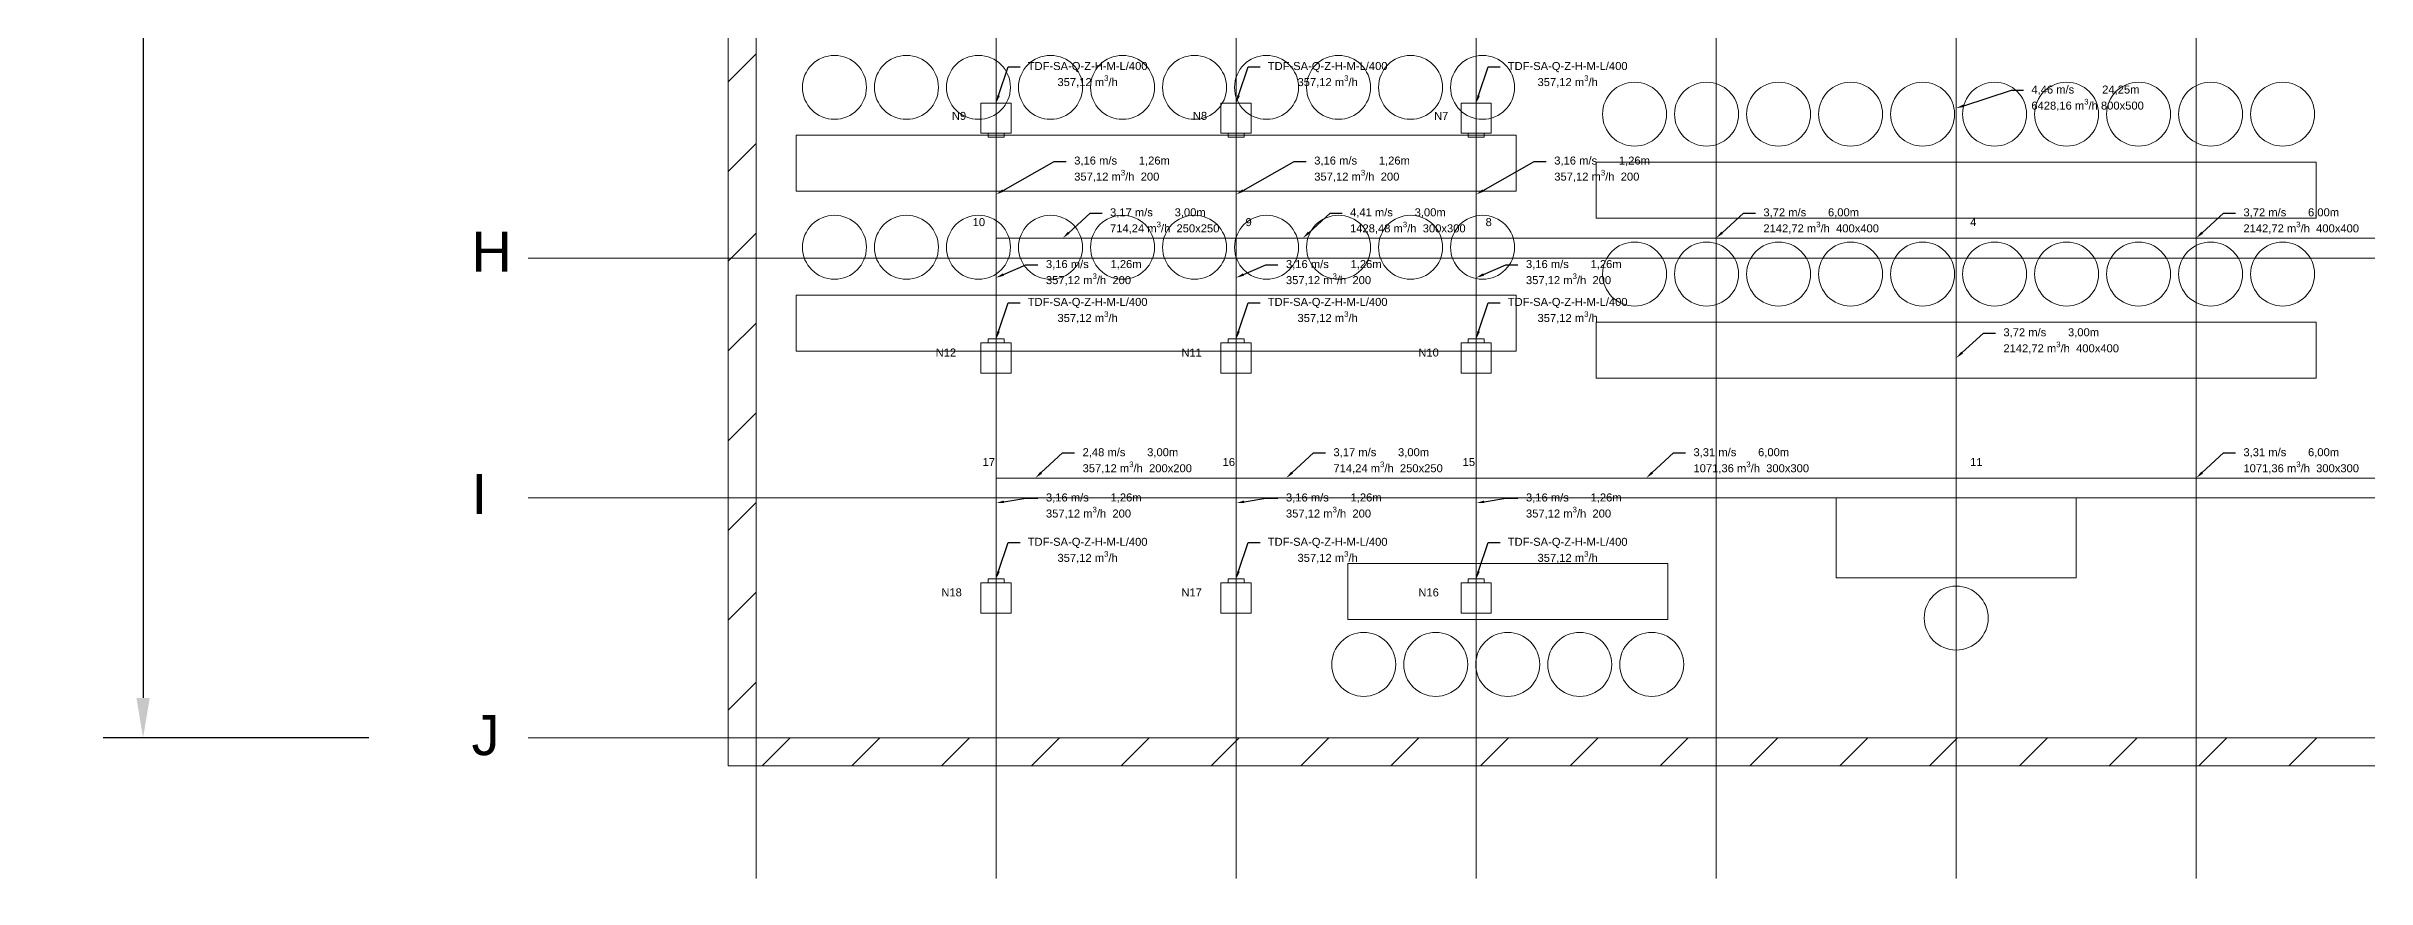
# Model space of a CAD drawing. Header units: millimetres. Extents: x 59762 to 60194, y -87842 to -87548.
# Drawn here: x 59874.69 to 59903.69, y -87729.94 to -87719.53 of the extents above; entities that cross this region are included whole.
import ezdxf
from ezdxf import colors
from ezdxf.entities.mleader import LeaderData, LeaderLine
from ezdxf.math import Vec2, Vec3

# ---------------------------------------------------------------- set-up
doc = ezdxf.new("R2010")
doc.units = ezdxf.units.MM
doc.linetypes.add('JIS_02_1.2', pattern=[2.5, 1.25, -1.25])
for name, color, linetype, lineweight in [('instalacja nawiewna', 150, 'Continuous', 20), ('Nawiew opis', 150, 'Continuous', 20), ('opisy', 7, 'Continuous', 13), ('wymiary', 7, 'Continuous', 13)]:
    doc.layers.add(name, color=color, linetype=linetype, lineweight=lineweight)
for name, color, linetype, lineweight, transparency in [('osie', 7, 'JIS_02_1.2', 5, 0.7), ('podkład', 7, 'Continuous', 13, 0.7), ('stanowiska', 7, 'Continuous', 15, 0.7)]:
    doc.layers.add(name, color=color, linetype=linetype, lineweight=lineweight, transparency=transparency)
doc.styles.get("Standard").update_dxf_attribs({"font": 'arial.ttf', "height": 0.02})
doc.styles.add('styl1', font='arial.ttf', dxfattribs={"height": 0.08})
doc.dimstyles.new('wentylacja', dxfattribs={"dimscale": 0, "dimtxt": 0.5, "dimasz": 0.5, "dimexe": 0.5, "dimexo": 0.2, "dimtad": 1, "dimlfac": 100, "dimtxsty": 'styl1', "dimcen": 2.5, "dimadec": 0, "dimazin": 0, "dimtfac": 1, "dimtmove": 0, "dimatfit": 3, "dimfxl": 1, "dimarcsym": 0})

# ---------------------------------------------------------------- blocks, each defined once
blk = doc.blocks.new('*D10')
at = {"layer": 'Defpoints', "color": 0, "transparency": 16777216}
for p in [(59880.707, -87707.177), (59875.895, -87728.177), (59880.707, -87728.177)]:
    blk.add_point(p, dxfattribs=at)
at = {"layer": 'wymiary', "color": 0, "lineweight": -2, "transparency": 16777216}
for p, q in [((59878.717, -87707.177), (59875.395, -87707.177)), ((59875.895, -87707.677), (59875.895, -87727.677)), ((59878.717, -87728.177), (59875.395, -87728.177))]:
    blk.add_line(p, q, dxfattribs=at)
at = {"layer": 'wymiary', "color": 0, "transparency": 16777216}
for points in [[(59875.812, -87707.677), (59875.978, -87707.677), (59875.895, -87707.177)], [(59875.812, -87727.677), (59875.978, -87727.677), (59875.895, -87728.177)]]:
    blk.add_solid(points, dxfattribs=at)
at = {"layer": 'wymiary', "color": 0, "transparency": 16777216, "insert": (59875.015, -87717.677), "char_height": 0.5, "attachment_point": 5, "rotation": 90, "style": 'styl1'}
blk.add_mtext('2100', dxfattribs=at)

msp = doc.modelspace()

# ---------------------------------------------------------------- hatches: boundary and pattern name
at = {"layer": 'podkład'}
h = msp.add_hatch(dxfattribs=at)
h.set_pattern_fill('ANSI31', color=256, scale=0.25)
h.set_pattern_definition([(45, (56926.0629, -93721.4216), (-0.56126601, 0.56126601), [])])
h.paths.add_polyline_path([(59883.206646, -87728.526935), (59913.906646, -87728.526935), (59913.906646, -87706.826935), (59883.206646, -87706.826935)])
h.paths.add_polyline_path([(59883.556646, -87707.176935), (59895.316646, -87707.176935), (59895.316646, -87719.416935), (59901.796646, -87719.416935), (59901.796646, -87707.176935), (59913.556646, -87707.176935), (59913.556646, -87728.176935), (59883.556646, -87728.176935)], flags=16)
h.paths.add_polyline_path([(59895.556646, -87707.176935), (59901.556646, -87707.176935), (59901.556646, -87719.176935), (59895.556646, -87719.176935)], flags=16)

# ---------------------------------------------------------------- linework, layer by layer
at = {"layer": 'instalacja nawiewna', "ltscale": 20}
for p, q in [((59898.556646, -87721.926935), (59898.556646, -87718.676935)), ((59886.457646, -87720.665935), (59886.457646, -87720.615935)), ((59886.655646, -87720.665935), (59886.457646, -87720.665935)), ((59886.556646, -87721.926935), (59886.556646, -87720.665935)), ((59886.655646, -87720.615935), (59886.655646, -87720.665935)), ((59889.457646, -87720.665935), (59889.457646, -87720.615935)), ((59889.655646, -87720.665935), (59889.457646, -87720.665935)), ((59889.556646, -87721.926935), (59889.556646, -87720.665935)), ((59889.655646, -87720.615935), (59889.655646, -87720.665935)), ((59892.457646, -87720.665935), (59892.457646, -87720.615935)), ((59892.655646, -87720.665935), (59892.457646, -87720.665935)), ((59892.556646, -87721.926935), (59892.556646, -87720.665935)), ((59892.655646, -87720.615935), (59892.655646, -87720.665935)), ((59886.556646, -87723.187935), (59886.556646, -87721.926935)), ((59889.556646, -87721.926935), (59886.556646, -87721.926935)), ((59889.556646, -87723.187935), (59889.556646, -87721.926935)), ((59892.556646, -87721.926935), (59889.556646, -87721.926935)), ((59892.556646, -87723.187935), (59892.556646, -87721.926935)), ((59892.556646, -87721.926935), (59898.556646, -87721.926935)), ((59904.556646, -87721.926935), (59898.556646, -87721.926935)), ((59898.556646, -87724.926935), (59898.556646, -87721.926935)), ((59886.655646, -87723.187935), (59886.457646, -87723.187935)), ((59886.457646, -87723.187935), (59886.457646, -87723.237935)), ((59886.655646, -87723.237935), (59886.655646, -87723.187935)), ((59889.655646, -87723.187935), (59889.457646, -87723.187935)), ((59889.457646, -87723.187935), (59889.457646, -87723.237935)), ((59889.655646, -87723.237935), (59889.655646, -87723.187935)), ((59892.655646, -87723.187935), (59892.457646, -87723.187935)), ((59892.457646, -87723.187935), (59892.457646, -87723.237935)), ((59892.655646, -87723.237935), (59892.655646, -87723.187935)), ((59886.556646, -87726.187935), (59886.556646, -87724.926935)), ((59889.556646, -87724.926935), (59886.556646, -87724.926935)), ((59889.556646, -87726.187935), (59889.556646, -87724.926935)), ((59892.556646, -87724.926935), (59889.556646, -87724.926935)), ((59892.556646, -87724.926935), (59898.556646, -87724.926935)), ((59892.556646, -87726.187935), (59892.556646, -87724.926935)), ((59898.556646, -87724.926935), (59904.556646, -87724.926935)), ((59886.655646, -87726.187935), (59886.457646, -87726.187935)), ((59886.457646, -87726.187935), (59886.457646, -87726.237935)), ((59886.655646, -87726.237935), (59886.655646, -87726.187935)), ((59889.655646, -87726.187935), (59889.457646, -87726.187935)), ((59889.457646, -87726.187935), (59889.457646, -87726.237935)), ((59889.655646, -87726.237935), (59889.655646, -87726.187935)), ((59892.655646, -87726.187935), (59892.457646, -87726.187935)), ((59892.457646, -87726.187935), (59892.457646, -87726.237935)), ((59892.655646, -87726.237935), (59892.655646, -87726.187935))]:
    msp.add_line(p, q, dxfattribs=at)
for points in [[(59886.367646, -87720.237935), (59886.745646, -87720.237935), (59886.745646, -87720.615935), (59886.367646, -87720.615935)], [(59889.367646, -87720.237935), (59889.745646, -87720.237935), (59889.745646, -87720.615935), (59889.367646, -87720.615935)], [(59892.367646, -87720.237935), (59892.745646, -87720.237935), (59892.745646, -87720.615935), (59892.367646, -87720.615935)], [(59886.367646, -87723.237935), (59886.745646, -87723.237935), (59886.745646, -87723.615935), (59886.367646, -87723.615935)], [(59889.367646, -87723.237935), (59889.745646, -87723.237935), (59889.745646, -87723.615935), (59889.367646, -87723.615935)], [(59892.367646, -87723.237935), (59892.745646, -87723.237935), (59892.745646, -87723.615935), (59892.367646, -87723.615935)], [(59886.367646, -87726.237935), (59886.745646, -87726.237935), (59886.745646, -87726.615935), (59886.367646, -87726.615935)], [(59889.367646, -87726.237935), (59889.745646, -87726.237935), (59889.745646, -87726.615935), (59889.367646, -87726.615935)], [(59892.367646, -87726.237935), (59892.745646, -87726.237935), (59892.745646, -87726.615935), (59892.367646, -87726.615935)]]:
    msp.add_lwpolyline(points, close=True, dxfattribs=at)
at = {"layer": 'osie', "linetype": 'Continuous'}
for p, q in [((59883.556646, -87729.936935), (59883.556646, -87704.936935)), ((59883.556646, -87729.936935), (59883.556646, -87704.936935)), ((59886.556646, -87729.936935), (59886.556646, -87704.936935)), ((59889.556646, -87729.936935), (59889.556646, -87704.936935)), ((59892.556646, -87729.936935), (59892.556646, -87704.936935)), ((59895.556646, -87729.936935), (59895.556646, -87704.936935)), ((59898.556646, -87729.936935), (59898.556646, -87704.936935)), ((59901.556646, -87729.936935), (59901.556646, -87704.936935)), ((59901.556646, -87729.936935), (59901.556646, -87704.936935)), ((59880.706646, -87722.176935), (59915.706646, -87722.176935)), ((59880.706646, -87725.176935), (59915.706646, -87725.176935)), ((59880.706646, -87728.176935), (59915.706646, -87728.176935)), ((59880.706646, -87728.176935), (59915.706646, -87728.176935))]:
    msp.add_line(p, q, dxfattribs=at)
at = {"layer": 'podkład'}
msp.add_lwpolyline([(59883.206646, -87706.826935), (59913.906646, -87706.826935), (59913.906646, -87728.526935), (59883.206646, -87728.526935)], close=True, dxfattribs=at)
msp.add_lwpolyline([(59901.796646, -87707.176935), (59913.556646, -87707.176935), (59913.556646, -87728.176935), (59883.556646, -87728.176935), (59883.556646, -87707.176935)], dxfattribs=at)
at = {"layer": 'stanowiska'}
for points in [[(59884.056646, -87720.64155), (59893.056646, -87720.64155), (59893.056646, -87721.34155), (59884.056646, -87721.34155)], [(59894.056646, -87720.976935), (59903.056646, -87720.976935), (59903.056646, -87721.676935), (59894.056646, -87721.676935)], [(59884.056646, -87722.64155), (59893.056646, -87722.64155), (59893.056646, -87723.34155), (59884.056646, -87723.34155)], [(59894.056646, -87722.976935), (59903.056646, -87722.976935), (59903.056646, -87723.676935), (59894.056646, -87723.676935)], [(59897.056646, -87725.176935), (59900.056646, -87725.176935), (59900.056646, -87726.176935), (59897.056646, -87726.176935)], [(59890.951615, -87725.997657), (59894.951615, -87725.997657), (59894.951615, -87726.697657), (59890.951615, -87726.697657)]]:
    msp.add_lwpolyline(points, close=True, dxfattribs=at)
for centre in [(59884.536685, -87720.04155), (59885.436685, -87720.04155), (59886.336685, -87720.04155), (59887.236685, -87720.04155), (59888.136685, -87720.04155), (59889.036685, -87720.04155), (59889.936685, -87720.04155), (59890.836685, -87720.04155), (59891.736685, -87720.04155), (59892.636685, -87720.04155), (59894.536685, -87720.376935), (59895.436685, -87720.376935), (59896.336685, -87720.376935), (59897.236685, -87720.376935), (59898.136685, -87720.376935), (59899.036685, -87720.376935), (59899.936685, -87720.376935), (59900.836685, -87720.376935), (59901.736685, -87720.376935), (59902.636685, -87720.376935), (59884.536685, -87722.04155), (59885.436685, -87722.04155), (59886.336685, -87722.04155), (59887.236685, -87722.04155), (59888.136685, -87722.04155), (59889.036685, -87722.04155), (59889.936685, -87722.04155), (59890.836685, -87722.04155), (59891.736685, -87722.04155), (59892.636685, -87722.04155), (59894.536685, -87722.376935), (59895.436685, -87722.376935), (59896.336685, -87722.376935), (59897.236685, -87722.376935), (59898.136685, -87722.376935), (59899.036685, -87722.376935), (59899.936685, -87722.376935), (59900.836685, -87722.376935), (59901.736685, -87722.376935), (59902.636685, -87722.376935), (59898.556646, -87726.678635), (59891.151615, -87727.258554), (59892.051615, -87727.258554), (59892.951615, -87727.258554), (59893.851615, -87727.258554), (59894.751615, -87727.258554)]:
    msp.add_circle(centre, 0.4, dxfattribs=at)

# ---------------------------------------------------------------- texts
at = {"layer": 'instalacja nawiewna', "ltscale": 20, "insert": (59886.263779, -87721.676935), "char_height": 0.1, "attachment_point": 1, "style": 'styl1'}
msp.add_mtext_dynamic_manual_height_columns('10', width=0.2, gutter_width=1, heights=[0], dxfattribs=at)
at = {"layer": 'Nawiew opis', "ltscale": 20, "char_height": 0.1, "attachment_point": 1, "style": 'styl1'}
for s, insert in [('N9', (59886.004025, -87720.348181)), ('N8', (59889.015758, -87720.348181)), ('N7', (59892.030659, -87720.348181)), ('9', (59889.674531, -87721.676935)), ('8', (59892.674531, -87721.676935)), ('4', (59898.731038, -87721.676935)), ('N12', (59885.801268, -87723.307571)), ('N10', (59891.834239, -87723.307571)), ('N11', (59888.872177, -87723.307571)), ('17', (59886.387902, -87724.676935)), ('16', (59889.387902, -87724.676935)), ('15', (59892.387902, -87724.676935)), ('11', (59898.731038, -87724.676935)), ('N18', (59885.872177, -87726.307571)), ('N17', (59888.872177, -87726.307571)), ('N16', (59891.834239, -87726.307571))]:
    msp.add_mtext_dynamic_manual_height_columns(s, width=0.2, gutter_width=1, heights=[0], dxfattribs=dict(at, insert=insert))
at = {"layer": 'opisy', "char_height": 0.5, "attachment_point": 1}
for s, insert in [('H ', (59880.000725, -87721.846014)), ('I ', (59880.000725, -87724.875099)), ('J ', (59880.000725, -87727.892805))]:
    msp.add_mtext_dynamic_manual_height_columns(s, width=0.9375, gutter_width=4.6875, heights=[0], dxfattribs=dict(at, insert=insert))

# ---------------------------------------------------------------- dimensions: what is measured, and where the dimension line sits
at = {"layer": 'wymiary'}
dim = msp.add_linear_dim(base=(59875.895144, -87728.176935), p1=(59880.706646, -87707.176935), p2=(59880.706646, -87728.176935), angle=90, dimstyle='wentylacja', override={"dimscale": 1}, dxfattribs=at)
dim.commit()
dim.dimension.update_dxf_attribs({"geometry": '*D10', "text_midpoint": (59875.014858, -87717.676935)})

# ---------------------------------------------------------------- leaders
at = {"layer": 'Nawiew opis', "ltscale": 20}
ml = msp.add_multileader_mtext('Standard', dxfattribs=at)
ml.set_content('\\A1;TDF-SA-Q-Z-H-M-L/400\\P357,12 m{\\H0.7x;\\S3^ ;}/h', color=256, style='styl1')
ml.set_leader_properties()
ml.build(insert=Vec2(0, 0))
ml.multileader.update_dxf_attribs({"dogleg_length": 0.3, "arrow_head_size": 0.1})
ctx = ml.context
ctx.base_point, ctx.char_height, ctx.arrow_head_size, ctx.landing_gap_size, ctx.plane_origin = Vec3(59886.856646, -87719.784819), 0.1, 0.1, 0.1, Vec3(59886.805646, -87720.427935)
ctx.text_align_type = 1
notes = []
notes.append((ctx, [(0, (1, 1, 0), (59886.706646, -87719.784819), (1, 0), 0.15, [(0, [(59886.556646, -87720.237935)], 0, [])])]))
ctx.mtext.insert, ctx.mtext.alignment, ctx.mtext.flow_direction = Vec3(59887.700609, -87719.724928), 2, 5
ml = msp.add_multileader_mtext('Standard', dxfattribs=at)
ml.set_content('\\A1;TDF-SA-Q-Z-H-M-L/400\\P357,12 m{\\H0.7x;\\S3^ ;}/h', color=256, style='styl1')
ml.set_leader_properties()
ml.build(insert=Vec2(0, 0))
ml.multileader.update_dxf_attribs({"dogleg_length": 0.3, "arrow_head_size": 0.1})
ctx = ml.context
ctx.base_point, ctx.char_height, ctx.arrow_head_size, ctx.landing_gap_size, ctx.plane_origin = Vec3(59889.856646, -87719.784819), 0.1, 0.1, 0.1, Vec3(59889.805646, -87720.427935)
ctx.text_align_type = 1
notes.append((ctx, [(0, (1, 1, 0), (59889.706646, -87719.784819), (1, 0), 0.15, [(0, [(59889.556646, -87720.237935)], 0, [])])]))
ctx.mtext.insert, ctx.mtext.alignment, ctx.mtext.flow_direction = Vec3(59890.700609, -87719.724928), 2, 5
ml = msp.add_multileader_mtext('Standard', dxfattribs=at)
ml.set_content('\\A1;TDF-SA-Q-Z-H-M-L/400\\P357,12 m{\\H0.7x;\\S3^ ;}/h', color=256, style='styl1')
ml.set_leader_properties()
ml.build(insert=Vec2(0, 0))
ml.multileader.update_dxf_attribs({"dogleg_length": 0.3, "arrow_head_size": 0.1})
ctx = ml.context
ctx.base_point, ctx.char_height, ctx.arrow_head_size, ctx.landing_gap_size, ctx.plane_origin = Vec3(59892.856646, -87719.784819), 0.1, 0.1, 0.1, Vec3(59892.805646, -87720.427935)
ctx.text_align_type = 1
notes.append((ctx, [(0, (1, 1, 0), (59892.706646, -87719.784819), (1, 0), 0.15, [(0, [(59892.556646, -87720.237935)], 0, [])])]))
ctx.mtext.insert, ctx.mtext.alignment, ctx.mtext.flow_direction = Vec3(59893.700609, -87719.724928), 2, 5
ml = msp.add_multileader_mtext('Standard', dxfattribs=at)
ml.set_content('\\A1;4,46 m/s         24,25m\\P6428,16 m{\\H0.7x;\\S3^ ;}/h 800x500', color=256, style='styl1')
ml.set_leader_properties()
ml.build(insert=Vec2(0, 0))
ml.multileader.update_dxf_attribs({"dogleg_length": 0.15, "arrow_head_size": 0.1})
ctx = ml.context
ctx.base_point, ctx.char_height, ctx.arrow_head_size, ctx.landing_gap_size, ctx.plane_origin = Vec3(59899.396353, -87720.078918), 0.1, 0.1, 0.1, Vec3(59898.556646, -87720.301935)
notes.append((ctx, [(0, (1, 1, 0), (59899.246353, -87720.078918), (1, 0), 0.15, [(0, [(59898.556646, -87720.301935)], 0, [])])]))
ctx.mtext.insert, ctx.mtext.flow_direction = Vec3(59899.496353, -87720.019027), 5
ml = msp.add_multileader_mtext('Standard', dxfattribs=at)
ml.set_content('\\A1;3,16 m/s       1,26m\\P357,12 m{\\H0.7x;\\S3^ ;}/h  200', color=256, style='styl1')
ml.set_leader_properties()
ml.build(insert=Vec2(0, 0))
ml.multileader.update_dxf_attribs({"dogleg_length": 0.15, "arrow_head_size": 0.1})
ctx = ml.context
ctx.base_point, ctx.char_height, ctx.arrow_head_size, ctx.landing_gap_size, ctx.plane_origin = Vec3(59887.433189, -87720.966969), 0.1, 0.1, 0.1, Vec3(59886.556646, -87721.380906)
notes.append((ctx, [(0, (1, 1, 0), (59887.283189, -87720.966969), (1, 0), 0.15, [(0, [(59886.556646, -87721.380906)], 0, [])])]))
ctx.mtext.insert, ctx.mtext.flow_direction = Vec3(59887.533189, -87720.907078), 5
ml = msp.add_multileader_mtext('Standard', dxfattribs=at)
ml.set_content('\\A1;3,16 m/s       1,26m\\P357,12 m{\\H0.7x;\\S3^ ;}/h  200', color=256, style='styl1')
ml.set_leader_properties()
ml.build(insert=Vec2(0, 0))
ml.multileader.update_dxf_attribs({"dogleg_length": 0.15, "arrow_head_size": 0.1})
ctx = ml.context
ctx.base_point, ctx.char_height, ctx.arrow_head_size, ctx.landing_gap_size, ctx.plane_origin = Vec3(59890.433189, -87720.966969), 0.1, 0.1, 0.1, Vec3(59889.556646, -87721.380906)
notes.append((ctx, [(0, (1, 1, 0), (59890.283189, -87720.966969), (1, 0), 0.15, [(0, [(59889.556646, -87721.380906)], 0, [])])]))
ctx.mtext.insert, ctx.mtext.flow_direction = Vec3(59890.533189, -87720.907078), 5
ml = msp.add_multileader_mtext('Standard', dxfattribs=at)
ml.set_content('\\A1;3,16 m/s       1,26m\\P357,12 m{\\H0.7x;\\S3^ ;}/h  200', color=256, style='styl1')
ml.set_leader_properties()
ml.build(insert=Vec2(0, 0))
ml.multileader.update_dxf_attribs({"dogleg_length": 0.15, "arrow_head_size": 0.1})
ctx = ml.context
ctx.base_point, ctx.char_height, ctx.arrow_head_size, ctx.landing_gap_size, ctx.plane_origin = Vec3(59893.433189, -87720.966969), 0.1, 0.1, 0.1, Vec3(59892.556646, -87721.380906)
notes.append((ctx, [(0, (1, 1, 0), (59893.283189, -87720.966969), (1, 0), 0.15, [(0, [(59892.556646, -87721.380906)], 0, [])])]))
ctx.mtext.insert, ctx.mtext.flow_direction = Vec3(59893.533189, -87720.907078), 5
ml = msp.add_multileader_mtext('Standard', dxfattribs=at)
ml.set_content('\\A1;3,17 m/s       3,00m\\P714,24 m{\\H0.7x;\\S3^ ;}/h  250x250', color=256, style='styl1')
ml.set_leader_properties()
ml.build(insert=Vec2(0, 0))
ml.multileader.update_dxf_attribs({"dogleg_length": 0.15, "arrow_head_size": 0.1})
ctx = ml.context
ctx.base_point, ctx.char_height, ctx.arrow_head_size, ctx.landing_gap_size, ctx.plane_origin = Vec3(59887.880695, -87721.614276), 0.1, 0.1, 0.1, Vec3(59888.056646, -87721.926935)
notes.append((ctx, [(0, (1, 1, 0), (59887.730695, -87721.614276), (1, 0), 0.15, [(0, [(59887.390463, -87721.926935)], 0, [])])]))
ctx.mtext.insert, ctx.mtext.flow_direction = Vec3(59887.980695, -87721.554385), 5
ml = msp.add_multileader_mtext('Standard', dxfattribs=at)
ml.set_content('\\A1;4,41 m/s       3,00m\\P1428,48 m{\\H0.7x;\\S3^ ;}/h  300x300', color=256, style='styl1')
ml.set_leader_properties()
ml.build(insert=Vec2(0, 0))
ml.multileader.update_dxf_attribs({"dogleg_length": 0.15, "arrow_head_size": 0.1})
ctx = ml.context
ctx.base_point, ctx.char_height, ctx.arrow_head_size, ctx.landing_gap_size, ctx.plane_origin = Vec3(59890.880695, -87721.614276), 0.1, 0.1, 0.1, Vec3(59891.056646, -87721.926935)
notes.append((ctx, [(0, (1, 1, 0), (59890.730695, -87721.614276), (1, 0), 0.15, [(0, [(59890.390463, -87721.926935)], 0, [])])]))
ctx.mtext.insert, ctx.mtext.flow_direction = Vec3(59890.980695, -87721.554385), 5
ml = msp.add_multileader_mtext('Standard', dxfattribs=at)
ml.set_content('\\A1;3,72 m/s       6,00m\\P2142,72 m{\\H0.7x;\\S3^ ;}/h  400x400', color=256, style='styl1')
ml.set_leader_properties()
ml.build(insert=Vec2(0, 0))
ml.multileader.update_dxf_attribs({"dogleg_length": 0.15, "arrow_head_size": 0.1})
ctx = ml.context
ctx.base_point, ctx.char_height, ctx.arrow_head_size, ctx.landing_gap_size, ctx.plane_origin = Vec3(59896.046877, -87721.614276), 0.1, 0.1, 0.1, Vec3(59896.222828, -87721.926935)
notes.append((ctx, [(0, (1, 1, 0), (59895.896877, -87721.614276), (1, 0), 0.15, [(0, [(59895.556646, -87721.926935)], 0, [])])]))
ctx.mtext.insert, ctx.mtext.flow_direction = Vec3(59896.146877, -87721.554385), 5
ml = msp.add_multileader_mtext('Standard', dxfattribs=at)
ml.set_content('\\A1;3,72 m/s       6,00m\\P2142,72 m{\\H0.7x;\\S3^ ;}/h  400x400', color=256, style='styl1')
ml.set_leader_properties()
ml.build(insert=Vec2(0, 0))
ml.multileader.update_dxf_attribs({"dogleg_length": 0.15, "arrow_head_size": 0.1})
ctx = ml.context
ctx.base_point, ctx.char_height, ctx.arrow_head_size, ctx.landing_gap_size, ctx.plane_origin = Vec3(59902.046877, -87721.614276), 0.1, 0.1, 0.1, Vec3(59902.222828, -87721.926935)
notes.append((ctx, [(0, (1, 1, 0), (59901.896877, -87721.614276), (1, 0), 0.15, [(0, [(59901.556646, -87721.926935)], 0, [])])]))
ctx.mtext.insert, ctx.mtext.flow_direction = Vec3(59902.146877, -87721.554385), 5
ml = msp.add_multileader_mtext('Standard', dxfattribs=at)
ml.set_content('\\A1;3,16 m/s       1,26m\\P357,12 m{\\H0.7x;\\S3^ ;}/h  200', color=256, style='styl1')
ml.set_leader_properties()
ml.build(insert=Vec2(0, 0))
ml.multileader.update_dxf_attribs({"dogleg_length": 0.15, "arrow_head_size": 0.1})
ctx = ml.context
ctx.base_point, ctx.char_height, ctx.arrow_head_size, ctx.landing_gap_size, ctx.plane_origin = Vec3(59887.079636, -87722.261544), 0.1, 0.1, 0.1, Vec3(59886.556646, -87722.421928)
notes.append((ctx, [(0, (1, 1, 0), (59886.929636, -87722.261544), (1, 0), 0.15, [(0, [(59886.556646, -87722.421928)], 0, [])])]))
ctx.mtext.insert, ctx.mtext.flow_direction = Vec3(59887.179636, -87722.201653), 5
ml = msp.add_multileader_mtext('Standard', dxfattribs=at)
ml.set_content('\\A1;3,16 m/s       1,26m\\P357,12 m{\\H0.7x;\\S3^ ;}/h  200', color=256, style='styl1')
ml.set_leader_properties()
ml.build(insert=Vec2(0, 0))
ml.multileader.update_dxf_attribs({"dogleg_length": 0.15, "arrow_head_size": 0.1})
ctx = ml.context
ctx.base_point, ctx.char_height, ctx.arrow_head_size, ctx.landing_gap_size, ctx.plane_origin = Vec3(59890.079636, -87722.261544), 0.1, 0.1, 0.1, Vec3(59889.556646, -87722.421928)
notes.append((ctx, [(0, (1, 1, 0), (59889.929636, -87722.261544), (1, 0), 0.15, [(0, [(59889.556646, -87722.421928)], 0, [])])]))
ctx.mtext.insert, ctx.mtext.flow_direction = Vec3(59890.179636, -87722.201653), 5
ml = msp.add_multileader_mtext('Standard', dxfattribs=at)
ml.set_content('\\A1;3,16 m/s       1,26m\\P357,12 m{\\H0.7x;\\S3^ ;}/h  200', color=256, style='styl1')
ml.set_leader_properties()
ml.build(insert=Vec2(0, 0))
ml.multileader.update_dxf_attribs({"dogleg_length": 0.15, "arrow_head_size": 0.1})
ctx = ml.context
ctx.base_point, ctx.char_height, ctx.arrow_head_size, ctx.landing_gap_size, ctx.plane_origin = Vec3(59893.079636, -87722.261544), 0.1, 0.1, 0.1, Vec3(59892.556646, -87722.421928)
notes.append((ctx, [(0, (1, 1, 0), (59892.929636, -87722.261544), (1, 0), 0.15, [(0, [(59892.556646, -87722.421928)], 0, [])])]))
ctx.mtext.insert, ctx.mtext.flow_direction = Vec3(59893.179636, -87722.201653), 5
ml = msp.add_multileader_mtext('Standard', dxfattribs=at)
ml.set_content('\\A1;TDF-SA-Q-Z-H-M-L/400\\P357,12 m{\\H0.7x;\\S3^ ;}/h', color=256, style='styl1')
ml.set_leader_properties()
ml.build(insert=Vec2(0, 0))
ml.multileader.update_dxf_attribs({"dogleg_length": 0.3, "arrow_head_size": 0.1})
ctx = ml.context
ctx.base_point, ctx.char_height, ctx.arrow_head_size, ctx.landing_gap_size, ctx.plane_origin = Vec3(59886.856646, -87722.734819), 0.1, 0.1, 0.1, Vec3(59886.805646, -87723.377935)
ctx.text_align_type = 1
notes.append((ctx, [(0, (1, 1, 0), (59886.706646, -87722.734819), (1, 0), 0.15, [(0, [(59886.556646, -87723.187935)], 0, [])])]))
ctx.mtext.insert, ctx.mtext.alignment, ctx.mtext.flow_direction = Vec3(59887.700609, -87722.674928), 2, 5
ml = msp.add_multileader_mtext('Standard', dxfattribs=at)
ml.set_content('\\A1;TDF-SA-Q-Z-H-M-L/400\\P357,12 m{\\H0.7x;\\S3^ ;}/h', color=256, style='styl1')
ml.set_leader_properties()
ml.build(insert=Vec2(0, 0))
ml.multileader.update_dxf_attribs({"dogleg_length": 0.3, "arrow_head_size": 0.1})
ctx = ml.context
ctx.base_point, ctx.char_height, ctx.arrow_head_size, ctx.landing_gap_size, ctx.plane_origin = Vec3(59889.856646, -87722.734819), 0.1, 0.1, 0.1, Vec3(59889.805646, -87723.377935)
ctx.text_align_type = 1
notes.append((ctx, [(0, (1, 1, 0), (59889.706646, -87722.734819), (1, 0), 0.15, [(0, [(59889.556646, -87723.187935)], 0, [])])]))
ctx.mtext.insert, ctx.mtext.alignment, ctx.mtext.flow_direction = Vec3(59890.700609, -87722.674928), 2, 5
ml = msp.add_multileader_mtext('Standard', dxfattribs=at)
ml.set_content('\\A1;TDF-SA-Q-Z-H-M-L/400\\P357,12 m{\\H0.7x;\\S3^ ;}/h', color=256, style='styl1')
ml.set_leader_properties()
ml.build(insert=Vec2(0, 0))
ml.multileader.update_dxf_attribs({"dogleg_length": 0.3, "arrow_head_size": 0.1})
ctx = ml.context
ctx.base_point, ctx.char_height, ctx.arrow_head_size, ctx.landing_gap_size, ctx.plane_origin = Vec3(59892.856646, -87722.734819), 0.1, 0.1, 0.1, Vec3(59892.805646, -87723.377935)
ctx.text_align_type = 1
notes.append((ctx, [(0, (1, 1, 0), (59892.706646, -87722.734819), (1, 0), 0.15, [(0, [(59892.556646, -87723.187935)], 0, [])])]))
ctx.mtext.insert, ctx.mtext.alignment, ctx.mtext.flow_direction = Vec3(59893.700609, -87722.674928), 2, 5
ml = msp.add_multileader_mtext('Standard', dxfattribs=at)
ml.set_content('\\A1;3,72 m/s       3,00m\\P2142,72 m{\\H0.7x;\\S3^ ;}/h  400x400', color=256, style='styl1')
ml.set_leader_properties()
ml.build(insert=Vec2(0, 0))
ml.multileader.update_dxf_attribs({"dogleg_length": 0.15, "arrow_head_size": 0.1})
ctx = ml.context
ctx.base_point, ctx.char_height, ctx.arrow_head_size, ctx.landing_gap_size, ctx.plane_origin = Vec3(59899.046877, -87723.114276), 0.1, 0.1, 0.1, Vec3(59899.222828, -87723.426935)
notes.append((ctx, [(0, (1, 1, 0), (59898.896877, -87723.114276), (1, 0), 0.15, [(0, [(59898.556646, -87723.426935)], 0, [])])]))
ctx.mtext.insert, ctx.mtext.flow_direction = Vec3(59899.146877, -87723.054385), 5
ml = msp.add_multileader_mtext('Standard', dxfattribs=at)
ml.set_content('\\A1;2,48 m/s       3,00m\\P357,12 m{\\H0.7x;\\S3^ ;}/h  200x200', color=256, style='styl1')
ml.set_leader_properties()
ml.build(insert=Vec2(0, 0))
ml.multileader.update_dxf_attribs({"dogleg_length": 0.15, "arrow_head_size": 0.1})
ctx = ml.context
ctx.base_point, ctx.char_height, ctx.arrow_head_size, ctx.landing_gap_size, ctx.plane_origin = Vec3(59887.537698, -87724.614276), 0.1, 0.1, 0.1, Vec3(59887.713649, -87724.926935)
notes.append((ctx, [(0, (1, 1, 0), (59887.387698, -87724.614276), (1, 0), 0.15, [(0, [(59887.047467, -87724.926935)], 0, [])])]))
ctx.mtext.insert, ctx.mtext.flow_direction = Vec3(59887.637698, -87724.554385), 5
ml = msp.add_multileader_mtext('Standard', dxfattribs=at)
ml.set_content('\\A1;3,17 m/s       3,00m\\P714,24 m{\\H0.7x;\\S3^ ;}/h  250x250', color=256, style='styl1')
ml.set_leader_properties()
ml.build(insert=Vec2(0, 0))
ml.multileader.update_dxf_attribs({"dogleg_length": 0.15, "arrow_head_size": 0.1})
ctx = ml.context
ctx.base_point, ctx.char_height, ctx.arrow_head_size, ctx.landing_gap_size, ctx.plane_origin = Vec3(59890.673216, -87724.614276), 0.1, 0.1, 0.1, Vec3(59890.849167, -87724.926935)
notes.append((ctx, [(0, (1, 1, 0), (59890.523216, -87724.614276), (1, 0), 0.15, [(0, [(59890.182984, -87724.926935)], 0, [])])]))
ctx.mtext.insert, ctx.mtext.flow_direction = Vec3(59890.773216, -87724.554385), 5
ml = msp.add_multileader_mtext('Standard', dxfattribs=at)
ml.set_content('\\A1;3,31 m/s       6,00m\\P1071,36 m{\\H0.7x;\\S3^ ;}/h  300x300', color=256, style='styl1')
ml.set_leader_properties()
ml.build(insert=Vec2(0, 0))
ml.multileader.update_dxf_attribs({"dogleg_length": 0.15, "arrow_head_size": 0.1})
ctx = ml.context
ctx.base_point, ctx.char_height, ctx.arrow_head_size, ctx.landing_gap_size, ctx.plane_origin = Vec3(59895.173216, -87724.614276), 0.1, 0.1, 0.1, Vec3(59895.349167, -87724.926935)
notes.append((ctx, [(0, (1, 1, 0), (59895.023216, -87724.614276), (1, 0), 0.15, [(0, [(59894.682984, -87724.926935)], 0, [])])]))
ctx.mtext.insert, ctx.mtext.flow_direction = Vec3(59895.273216, -87724.554385), 5
ml = msp.add_multileader_mtext('Standard', dxfattribs=at)
ml.set_content('\\A1;3,31 m/s       6,00m\\P1071,36 m{\\H0.7x;\\S3^ ;}/h  300x300', color=256, style='styl1')
ml.set_leader_properties()
ml.build(insert=Vec2(0, 0))
ml.multileader.update_dxf_attribs({"dogleg_length": 0.15, "arrow_head_size": 0.1})
ctx = ml.context
ctx.base_point, ctx.char_height, ctx.arrow_head_size, ctx.landing_gap_size, ctx.plane_origin = Vec3(59902.046877, -87724.614276), 0.1, 0.1, 0.1, Vec3(59902.222828, -87724.926935)
notes.append((ctx, [(0, (1, 1, 0), (59901.896877, -87724.614276), (1, 0), 0.15, [(0, [(59901.556646, -87724.926935)], 0, [])])]))
ctx.mtext.insert, ctx.mtext.flow_direction = Vec3(59902.146877, -87724.554385), 5
ml = msp.add_multileader_mtext('Standard', dxfattribs=at)
ml.set_content('\\A1;3,16 m/s       1,26m\\P357,12 m{\\H0.7x;\\S3^ ;}/h  200', color=256, style='styl1')
ml.set_leader_properties()
ml.build(insert=Vec2(0, 0))
ml.multileader.update_dxf_attribs({"dogleg_length": 0.15, "arrow_head_size": 0.1})
ctx = ml.context
ctx.base_point, ctx.char_height, ctx.arrow_head_size, ctx.landing_gap_size, ctx.plane_origin = Vec3(59887.079636, -87725.180241), 0.1, 0.1, 0.1, Vec3(59886.556646, -87725.240625)
notes.append((ctx, [(0, (1, 1, 0), (59886.929636, -87725.180241), (1, 0), 0.15, [(0, [(59886.556646, -87725.240625)], 0, [])])]))
ctx.mtext.insert, ctx.mtext.flow_direction = Vec3(59887.179636, -87725.12035), 5
ml = msp.add_multileader_mtext('Standard', dxfattribs=at)
ml.set_content('\\A1;3,16 m/s       1,26m\\P357,12 m{\\H0.7x;\\S3^ ;}/h  200', color=256, style='styl1')
ml.set_leader_properties()
ml.build(insert=Vec2(0, 0))
ml.multileader.update_dxf_attribs({"dogleg_length": 0.15, "arrow_head_size": 0.1})
ctx = ml.context
ctx.base_point, ctx.char_height, ctx.arrow_head_size, ctx.landing_gap_size, ctx.plane_origin = Vec3(59890.079636, -87725.180241), 0.1, 0.1, 0.1, Vec3(59889.556646, -87725.240625)
notes.append((ctx, [(0, (1, 1, 0), (59889.929636, -87725.180241), (1, 0), 0.15, [(0, [(59889.556646, -87725.240625)], 0, [])])]))
ctx.mtext.insert, ctx.mtext.flow_direction = Vec3(59890.179636, -87725.12035), 5
ml = msp.add_multileader_mtext('Standard', dxfattribs=at)
ml.set_content('\\A1;3,16 m/s       1,26m\\P357,12 m{\\H0.7x;\\S3^ ;}/h  200', color=256, style='styl1')
ml.set_leader_properties()
ml.build(insert=Vec2(0, 0))
ml.multileader.update_dxf_attribs({"dogleg_length": 0.15, "arrow_head_size": 0.1})
ctx = ml.context
ctx.base_point, ctx.char_height, ctx.arrow_head_size, ctx.landing_gap_size, ctx.plane_origin = Vec3(59893.079636, -87725.180241), 0.1, 0.1, 0.1, Vec3(59892.556646, -87725.240625)
notes.append((ctx, [(0, (1, 1, 0), (59892.929636, -87725.180241), (1, 0), 0.15, [(0, [(59892.556646, -87725.240625)], 0, [])])]))
ctx.mtext.insert, ctx.mtext.flow_direction = Vec3(59893.179636, -87725.12035), 5
ml = msp.add_multileader_mtext('Standard', dxfattribs=at)
ml.set_content('\\A1;TDF-SA-Q-Z-H-M-L/400\\P357,12 m{\\H0.7x;\\S3^ ;}/h', color=256, style='styl1')
ml.set_leader_properties()
ml.build(insert=Vec2(0, 0))
ml.multileader.update_dxf_attribs({"dogleg_length": 0.3, "arrow_head_size": 0.1})
ctx = ml.context
ctx.base_point, ctx.char_height, ctx.arrow_head_size, ctx.landing_gap_size, ctx.plane_origin = Vec3(59886.856646, -87725.734819), 0.1, 0.1, 0.1, Vec3(59886.805646, -87726.377935)
ctx.text_align_type = 1
notes.append((ctx, [(0, (1, 1, 0), (59886.706646, -87725.734819), (1, 0), 0.15, [(0, [(59886.556646, -87726.187935)], 0, [])])]))
ctx.mtext.insert, ctx.mtext.alignment, ctx.mtext.flow_direction = Vec3(59887.700609, -87725.674928), 2, 5
ml = msp.add_multileader_mtext('Standard', dxfattribs=at)
ml.set_content('\\A1;TDF-SA-Q-Z-H-M-L/400\\P357,12 m{\\H0.7x;\\S3^ ;}/h', color=256, style='styl1')
ml.set_leader_properties()
ml.build(insert=Vec2(0, 0))
ml.multileader.update_dxf_attribs({"dogleg_length": 0.3, "arrow_head_size": 0.1})
ctx = ml.context
ctx.base_point, ctx.char_height, ctx.arrow_head_size, ctx.landing_gap_size, ctx.plane_origin = Vec3(59889.856646, -87725.734819), 0.1, 0.1, 0.1, Vec3(59889.805646, -87726.377935)
ctx.text_align_type = 1
notes.append((ctx, [(0, (1, 1, 0), (59889.706646, -87725.734819), (1, 0), 0.15, [(0, [(59889.556646, -87726.187935)], 0, [])])]))
ctx.mtext.insert, ctx.mtext.alignment, ctx.mtext.flow_direction = Vec3(59890.700609, -87725.674928), 2, 5
ml = msp.add_multileader_mtext('Standard', dxfattribs=at)
ml.set_content('\\A1;TDF-SA-Q-Z-H-M-L/400\\P357,12 m{\\H0.7x;\\S3^ ;}/h', color=256, style='styl1')
ml.set_leader_properties()
ml.build(insert=Vec2(0, 0))
ml.multileader.update_dxf_attribs({"dogleg_length": 0.3, "arrow_head_size": 0.1})
ctx = ml.context
ctx.base_point, ctx.char_height, ctx.arrow_head_size, ctx.landing_gap_size, ctx.plane_origin = Vec3(59892.856646, -87725.734819), 0.1, 0.1, 0.1, Vec3(59892.805646, -87726.377935)
ctx.text_align_type = 1
notes.append((ctx, [(0, (1, 1, 0), (59892.706646, -87725.734819), (1, 0), 0.15, [(0, [(59892.556646, -87726.187935)], 0, [])])]))
ctx.mtext.insert, ctx.mtext.alignment, ctx.mtext.flow_direction = Vec3(59893.700609, -87725.674928), 2, 5
for ctx, leaders in notes:
    for number, flags, end, landing, length, lines in leaders:
        leader = LeaderData()
        leader.index, (leader.has_last_leader_line, leader.has_dogleg_vector, leader.attachment_direction) = number, flags
        leader.last_leader_point, leader.dogleg_vector, leader.dogleg_length = Vec3(end), Vec3(landing), length
        for number, points, colour, breaks in lines:
            line = LeaderLine()
            line.index, line.vertices, line.color, line.breaks = number, Vec3.list(points), colors.encode_raw_color(colour), breaks
            leader.lines.append(line)
        ctx.leaders.append(leader)

doc.saveas('drawing.dxf')
